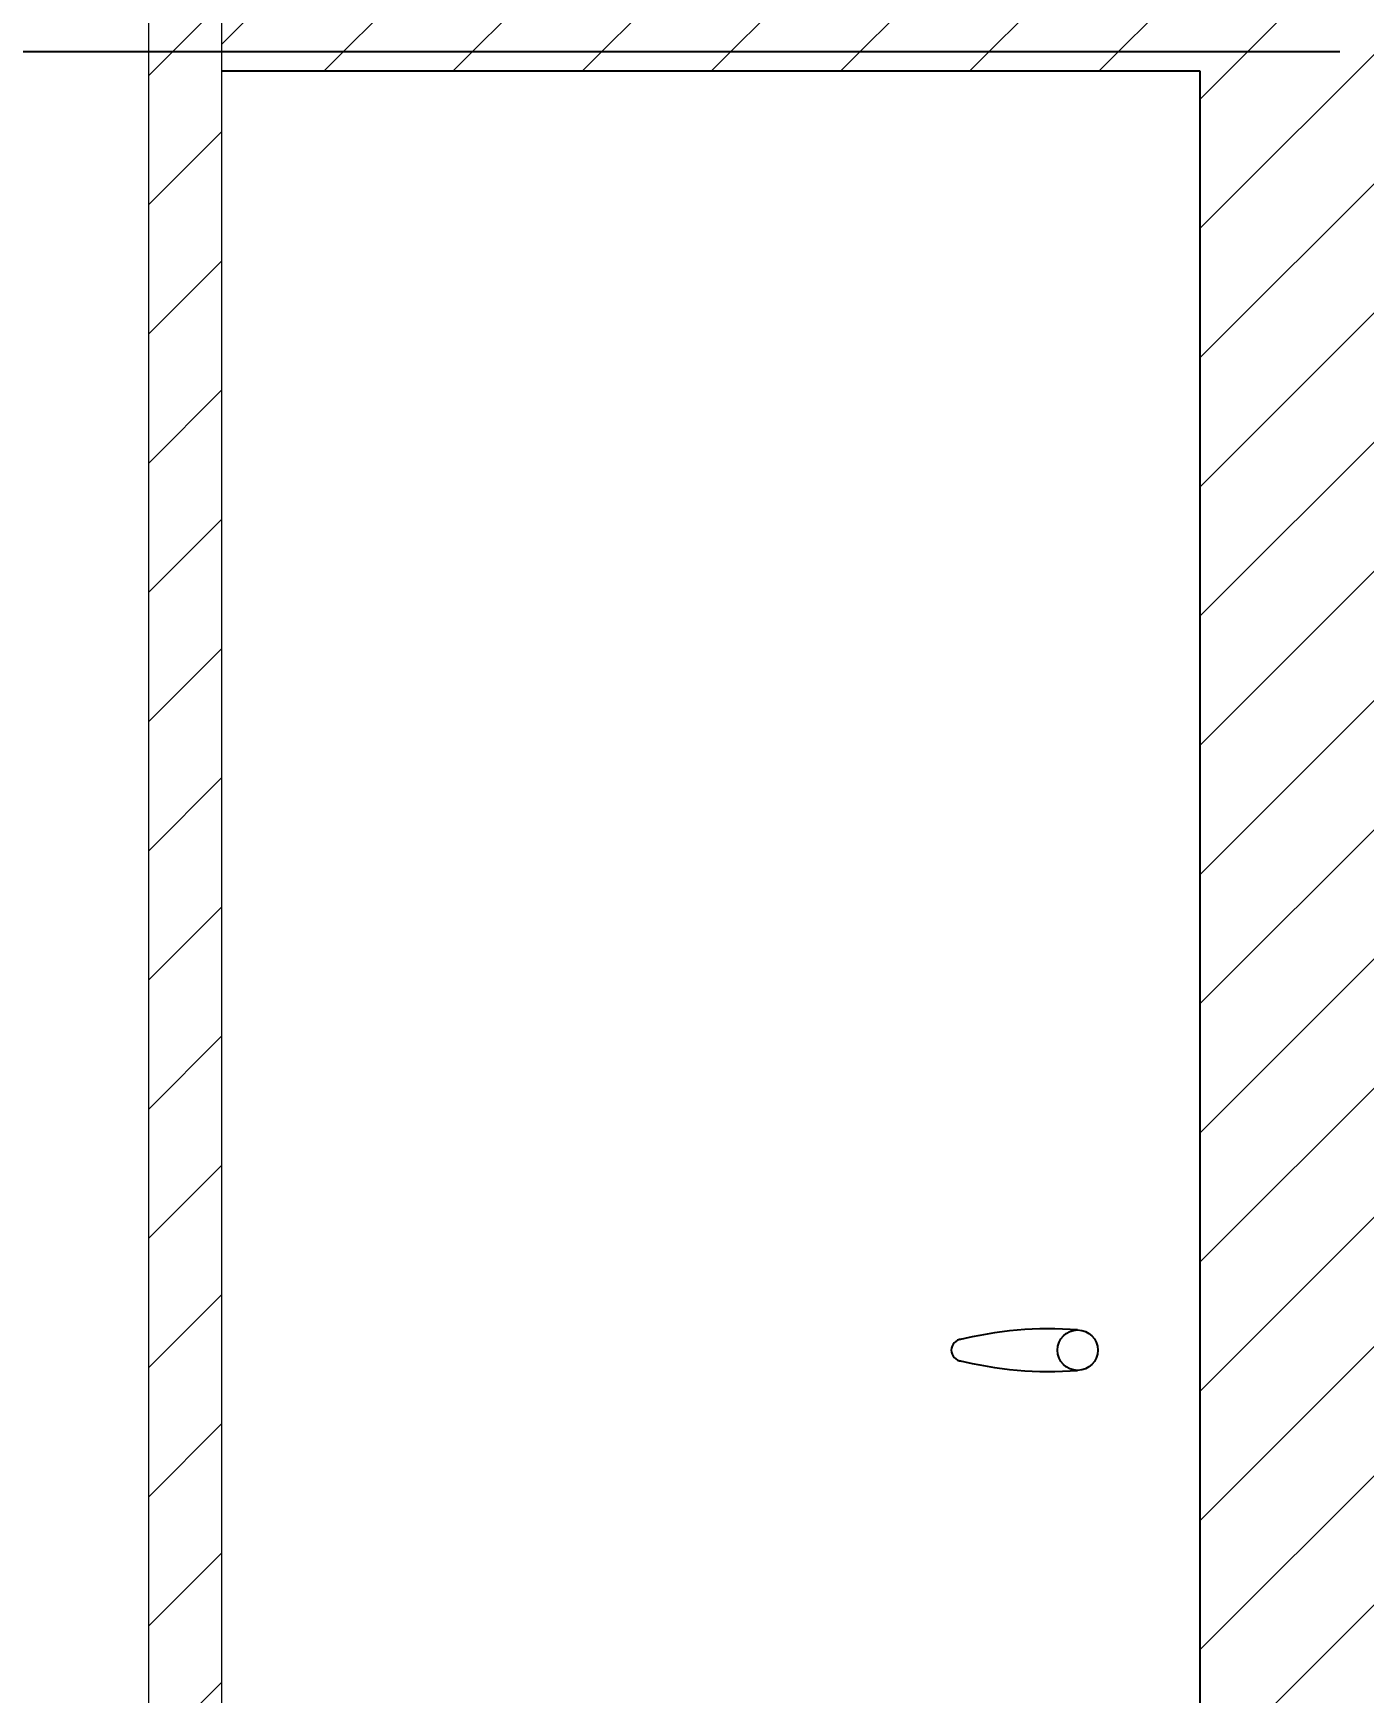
# Model space of a CAD drawing. Header units: millimetres. Extents: x -180913 to 13185, y -18310 to 9270.
# Drawn here: x 4703 to 5614, y 2863 to 3998 of the extents above; entities that cross this region are included whole.
import ezdxf

# ---------------------------------------------------------------- set-up
doc = ezdxf.new("R2010")
doc.units = ezdxf.units.MM
doc.header["$MEASUREMENT"] = 0
doc.linetypes.add('HIDDEN', pattern=[9.525, 6.35, -3.175])
doc.layers.get('0').update_dxf_attribs({"lineweight": 25})
for name, color, linetype, lineweight in [('D', 3, 'Continuous', 13), ('H', 2, 'HIDDEN', 15), ('S', 4, 'Continuous', 15)]:
    doc.layers.add(name, color=color, linetype=linetype, lineweight=lineweight)
doc.styles.add('STU25', font='isocp2.shx')
doc.dimstyles.new('STU25', dxfattribs={"dimscale": 35, "dimtxt": 2.5, "dimasz": 2, "dimexe": 0.6, "dimexo": 1, "dimgap": 1, "dimtad": 1, "dimdsep": 46, "dimtxsty": 'STU25', "dimcen": 2, "dimazin": 2, "dimtfac": 1, "dimtmove": 0, "dimatfit": 3, "dimfxl": 0, "dimtolj": 1, "dimtzin": 0, "dimarcsym": 0})

# ---------------------------------------------------------------- blocks, each defined once
blk = doc.blocks.new('*D7')
at = {"layer": 'D', "color": 0, "lineweight": -2}
for p, q in [((5597.3, 3985.6), (4629.2, 3985.6)), ((4650.2, 3915.6), (4650.2, 2255.6)), ((5602.8, 2185.6), (4629.2, 2185.6))]:
    blk.add_line(p, q, dxfattribs=at)
at = {"layer": 'D', "color": 0}
for points in [[(4661.9, 3915.6), (4638.6, 3915.6), (4650.2, 3985.6)], [(4638.6, 2255.6), (4661.9, 2255.6), (4650.2, 2185.6)]]:
    blk.add_solid(points, dxfattribs=at)
at = {"layer": 'Defpoints', "color": 0}
for p in [(5632.3, 3985.6), (4650.2, 2185.6), (5637.8, 2185.6)]:
    blk.add_point(p, dxfattribs=at)
at = {"layer": 'D', "color": 0, "insert": (4571.5, 3085.6), "char_height": 87.5, "attachment_point": 5, "rotation": 90, "style": 'STU25'}
blk.add_mtext('\\A1;1800', dxfattribs=at)

msp = doc.modelspace()

# ---------------------------------------------------------------- hatches: boundary and pattern name
at = {"layer": 'D', "ltscale": 30}
h = msp.add_hatch(dxfattribs=at)
h.set_pattern_fill('ANSI31', color=256, scale=500, style=0)
h.set_pattern_definition([(45, (223369.664, 22505.405), (-44.194174, 44.194174), [])])
h.paths.add_polyline_path([(4832.308, 3972.488), (4832.308, 4885.554), (7332.308, 4885.554), (7332.308, 3972.488), (6663.093, 3972.488), (6663.093, 2185.554), (6532.308, 2185.554), (6532.308, 3985.554), (5632.308, 3985.554), (5632.308, 2185.554), (5501.524, 2185.554), (5501.524, 3972.488)])
at = {"layer": 'H', "ltscale": 5}
h = msp.add_hatch(dxfattribs=at)
h.set_pattern_fill('ANSI31', color=256, scale=500, style=0)
h.set_pattern_definition([(45, (223106.88, 22801.483), (-44.194174, 44.194174), [])])
h.paths.add_polyline_path([(7382.308, 2135.554), (7382.308, 4885.554), (7332.308, 4885.554), (7332.308, 2185.554), (4832.308, 2185.554), (4832.308, 4885.554), (4782.308, 4885.554), (4782.308, 2135.554)])
h.paths.add_polyline_path([(7382.308, 4885.554), (7332.308, 4885.554)], flags=16)
h.paths.add_polyline_path([(4782.308, 4885.554), (4832.308, 4885.554)], flags=16)

# ---------------------------------------------------------------- linework, layer by layer
for p, q in [((4832.308, 3972.488), (5501.524, 3972.488)), ((5501.524, 3972.488), (5501.524, 2185.554))]:
    msp.add_line(p, q)
msp.add_circle((5417.901, 3097.387), 13.838)
for centre, radius, start, end in [((5398.271, 2859.504), 252.485, 85.540935, 104.343446), ((5338.884, 3097.387), 7.438, 92.871294, 267.128706), ((5398.271, 3335.269), 252.485, 255.656554, 274.459065)]:
    msp.add_arc(centre, radius, start, end)
at = {"layer": 'S'}
for p, q in [((4782.308, 2135.554), (4782.308, 4885.554)), ((4832.308, 2185.554), (4832.308, 4885.554))]:
    msp.add_line(p, q, dxfattribs=at)

# ---------------------------------------------------------------- dimensions: what is measured, and where the dimension line sits
at = {"layer": 'D'}
dim = msp.add_linear_dim(base=(4650.237, 2185.554), p1=(5632.308, 3985.554), p2=(5637.808, 2185.554), angle=90, dimstyle='STU25', dxfattribs=at)
dim.commit()
dim.dimension.update_dxf_attribs({"geometry": '*D7', "text_midpoint": (4650.237, 3085.554), "dimtype": 160})

doc.saveas('drawing.dxf')
